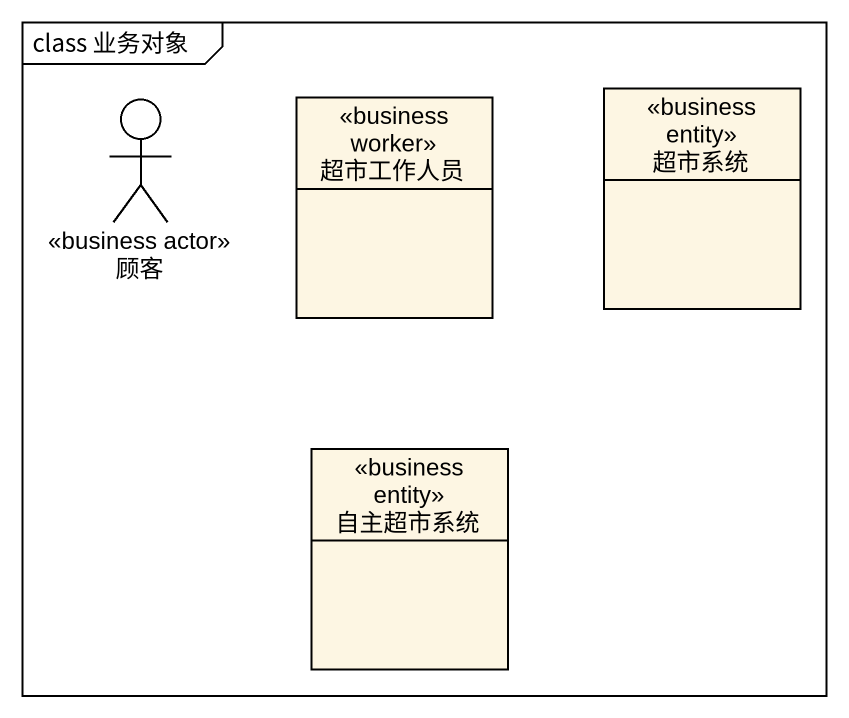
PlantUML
@startuml
mainframe class 业务对象
allowmixing
hide circle
hide empty members
actor 顾客 <<business actor>>
class 超市工作人员 <<business worker>>
class 超市系统 <<business entity>>
class 自主超市系统 <<business entity>>
@enduml
